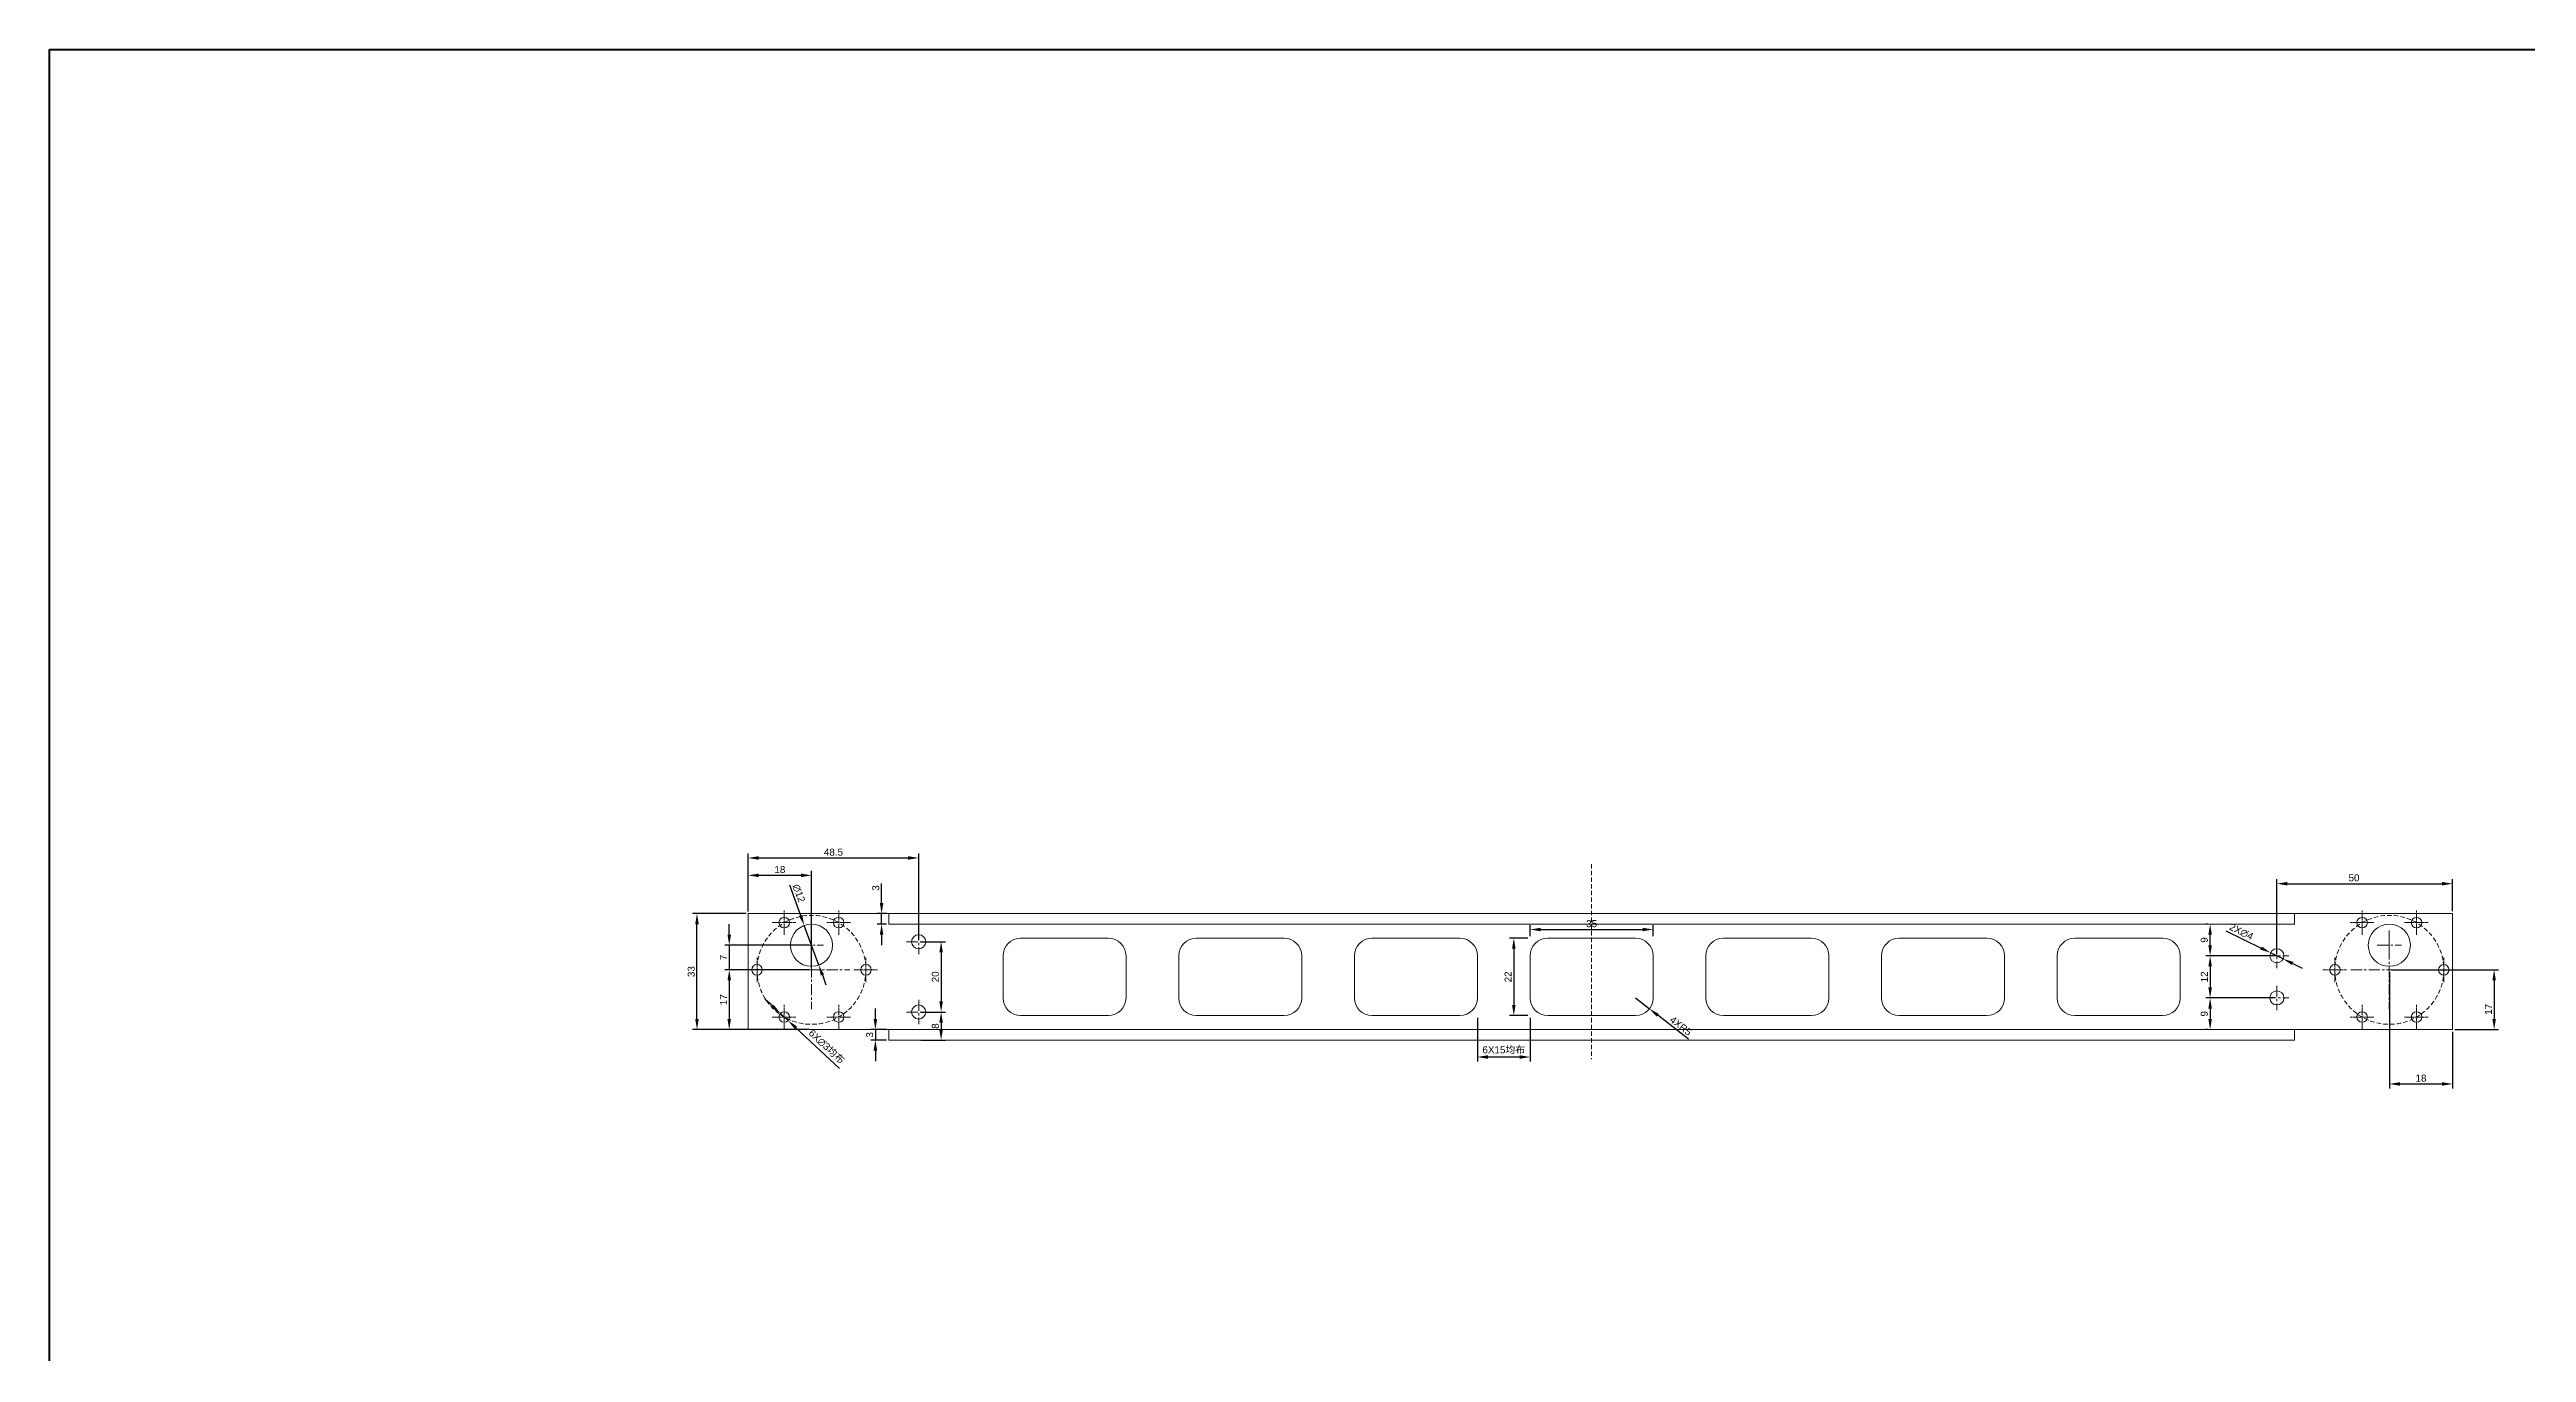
# Model space of a CAD drawing. Header units: millimetres. Extents: x 8228 to 14419, y 2533 to 3289.
# Drawn here: x 8228 to 8933, y 2918 to 3289 of the extents above; entities that cross this region are included whole.
import ezdxf

# ---------------------------------------------------------------- set-up
doc = ezdxf.new("R2010")
doc.units = ezdxf.units.MM
doc.linetypes.add('CENTER', pattern=[50.8, 31.75, -6.35, 6.35, -6.35])
doc.linetypes.add('DASHED', pattern=[19.05, 12.7, -6.35])
for name, color, linetype, lineweight in [('中心线', 1, 'CENTER', 5), ('标注', 3, 'Continuous', 5), ('线框', 7, 'Continuous', 60), ('虚线', 6, 'DASHED', 5)]:
    doc.layers.add(name, color=color, linetype=linetype, lineweight=lineweight)
doc.styles.get("Standard").update_dxf_attribs({"font": 'arial.ttf'})
doc.dimstyles.new('样式0-2', dxfattribs={"dimtxt": 2, "dimasz": 3, "dimexe": 1.25, "dimexo": 0.625, "dimtad": 1, "dimdsep": 46, "dimtxsty": 'Standard', "dimcen": 2.5, "dimazin": 0, "dimtfac": 1, "dimtmove": 0, "dimatfit": 3, "dimfxl": 1, "dimarcsym": 0})

# ---------------------------------------------------------------- blocks, each defined once
blk = doc.blocks.new('*D20')
at = {"layer": 'Defpoints', "color": 0, "ltscale": 0.1, "transparency": 16777216}
for p in [(8412.63, 3042.75), (8427.22, 3042.75), (8427.22, 3009.75)]:
    blk.add_point(p, dxfattribs=at)
at = {"layer": '标注', "color": 0, "lineweight": -2, "ltscale": 0.1, "transparency": 16777216}
for p, q in [((8426.59, 3042.75), (8411.38, 3042.75)), ((8412.63, 3012.75), (8412.63, 3039.75)), ((8426.59, 3009.75), (8411.38, 3009.75))]:
    blk.add_line(p, q, dxfattribs=at)
at = {"layer": '标注', "color": 0, "ltscale": 0.1, "transparency": 16777216}
for points in [[(8412.13, 3039.75), (8413.13, 3039.75), (8412.63, 3042.75)], [(8412.13, 3012.75), (8413.13, 3012.75), (8412.63, 3009.75)]]:
    blk.add_solid(points, dxfattribs=at)
at = {"layer": '标注', "color": 0, "ltscale": 0.1, "transparency": 16777216, "insert": (8410.99, 3026.25), "char_height": 2, "attachment_point": 5, "rotation": 90}
blk.add_mtext('33', dxfattribs=at)
blk = doc.blocks.new('*D21')
at = {"layer": 'Defpoints', "color": 0, "ltscale": 0.1, "transparency": 16777216}
for p in [(8445.22, 3026.75), (8421.81, 3009.75), (8445.22, 3009.75)]:
    blk.add_point(p, dxfattribs=at)
at = {"layer": '标注', "color": 0, "lineweight": -2, "ltscale": 0.1, "transparency": 16777216}
for p, q in [((8444.59, 3026.75), (8420.56, 3026.75)), ((8421.81, 3023.75), (8421.81, 3012.75)), ((8444.59, 3009.75), (8420.56, 3009.75))]:
    blk.add_line(p, q, dxfattribs=at)
at = {"layer": '标注', "color": 0, "ltscale": 0.1, "transparency": 16777216}
for points in [[(8421.31, 3023.75), (8422.31, 3023.75), (8421.81, 3026.75)], [(8421.31, 3012.75), (8422.31, 3012.75), (8421.81, 3009.75)]]:
    blk.add_solid(points, dxfattribs=at)
at = {"layer": '标注', "color": 0, "ltscale": 0.1, "transparency": 16777216, "insert": (8420.18, 3018.25), "char_height": 2, "attachment_point": 5, "rotation": 90}
blk.add_mtext('17', dxfattribs=at)
blk = doc.blocks.new('*D22')
at = {"layer": 'Defpoints', "color": 0, "ltscale": 0.1, "transparency": 16777216}
for p in [(8445.22, 3033.75), (8421.81, 3026.75), (8445.22, 3026.75)]:
    blk.add_point(p, dxfattribs=at)
at = {"layer": '标注', "color": 0, "lineweight": -2, "ltscale": 0.1, "transparency": 16777216}
for p, q in [((8421.81, 3036.75), (8421.81, 3039.75)), ((8444.59, 3033.75), (8420.56, 3033.75)), ((8421.81, 3033.75), (8421.81, 3026.75)), ((8444.59, 3026.75), (8420.56, 3026.75)), ((8421.81, 3023.75), (8421.81, 3020.75))]:
    blk.add_line(p, q, dxfattribs=at)
at = {"layer": '标注', "color": 0, "ltscale": 0.1, "transparency": 16777216}
for points in [[(8421.31, 3036.75), (8422.31, 3036.75), (8421.81, 3033.75)], [(8421.31, 3023.75), (8422.31, 3023.75), (8421.81, 3026.75)]]:
    blk.add_solid(points, dxfattribs=at)
at = {"layer": '标注', "color": 0, "ltscale": 0.1, "transparency": 16777216, "insert": (8420.18, 3030.25), "char_height": 2, "attachment_point": 5, "rotation": 90}
blk.add_mtext('7', dxfattribs=at)
blk = doc.blocks.new('*D23')
at = {"layer": 'Defpoints', "color": 0, "ltscale": 0.1, "transparency": 16777216}
for p in [(8427.22, 3053.64), (8427.22, 3042.75), (8445.22, 3026.75)]:
    blk.add_point(p, dxfattribs=at)
at = {"layer": '标注', "color": 0, "lineweight": -2, "ltscale": 0.1, "transparency": 16777216}
for p, q in [((8427.22, 3043.38), (8427.22, 3054.89)), ((8442.22, 3053.64), (8430.22, 3053.64)), ((8445.22, 3027.38), (8445.22, 3054.89))]:
    blk.add_line(p, q, dxfattribs=at)
at = {"layer": '标注', "color": 0, "ltscale": 0.1, "transparency": 16777216}
for points in [[(8430.22, 3054.14), (8430.22, 3053.14), (8427.22, 3053.64)], [(8442.22, 3054.14), (8442.22, 3053.14), (8445.22, 3053.64)]]:
    blk.add_solid(points, dxfattribs=at)
at = {"layer": '标注', "color": 0, "ltscale": 0.1, "transparency": 16777216, "insert": (8436.22, 3055.28), "char_height": 2, "attachment_point": 5}
blk.add_mtext('18', dxfattribs=at)
blk = doc.blocks.new('*D24')
at = {"layer": 'Defpoints', "color": 0, "ltscale": 0.1, "transparency": 16777216}
for p in [(8649.72, 3035.75), (8645.07, 3013.75), (8649.72, 3013.75)]:
    blk.add_point(p, dxfattribs=at)
at = {"layer": '标注', "color": 0, "lineweight": -2, "ltscale": 0.1, "transparency": 16777216}
for p, q in [((8649.09, 3035.75), (8643.82, 3035.75)), ((8645.07, 3032.75), (8645.07, 3016.75)), ((8649.09, 3013.75), (8643.82, 3013.75))]:
    blk.add_line(p, q, dxfattribs=at)
at = {"layer": '标注', "color": 0, "ltscale": 0.1, "transparency": 16777216}
for points in [[(8644.57, 3032.75), (8645.57, 3032.75), (8645.07, 3035.75)], [(8644.57, 3016.75), (8645.57, 3016.75), (8645.07, 3013.75)]]:
    blk.add_solid(points, dxfattribs=at)
at = {"layer": '标注', "color": 0, "ltscale": 0.1, "transparency": 16777216, "insert": (8643.44, 3024.75), "char_height": 2, "attachment_point": 5, "rotation": 90}
blk.add_mtext('22', dxfattribs=at)
blk = doc.blocks.new('*D25')
at = {"layer": 'Defpoints', "color": 0, "ltscale": 0.1, "transparency": 16777216}
for p in [(8684.72, 3038.23), (8649.72, 3035.75), (8684.72, 3035.75)]:
    blk.add_point(p, dxfattribs=at)
at = {"layer": '标注', "color": 0, "lineweight": -2, "ltscale": 0.1, "transparency": 16777216}
for p, q in [((8649.72, 3036.38), (8649.72, 3039.48)), ((8652.72, 3038.23), (8681.72, 3038.23)), ((8684.72, 3036.38), (8684.72, 3039.48))]:
    blk.add_line(p, q, dxfattribs=at)
at = {"layer": '标注', "color": 0, "ltscale": 0.1, "transparency": 16777216}
for points in [[(8652.72, 3038.73), (8652.72, 3037.73), (8649.72, 3038.23)], [(8681.72, 3038.73), (8681.72, 3037.73), (8684.72, 3038.23)]]:
    blk.add_solid(points, dxfattribs=at)
at = {"layer": '标注', "color": 0, "ltscale": 0.1, "transparency": 16777216, "insert": (8667.22, 3039.88), "char_height": 2, "attachment_point": 5}
blk.add_mtext('35', dxfattribs=at)
blk = doc.blocks.new('*D26')
at = {"layer": 'Defpoints', "color": 0, "ltscale": 0.1, "transparency": 16777216}
for p in [(8679.72, 3018.75), (8683.66, 3015.68)]:
    blk.add_point(p, dxfattribs=at)
at = {"layer": '标注', "color": 0, "lineweight": -2, "ltscale": 0.1, "transparency": 16777216}
for p, q in [((8679.72, 3018.75), (8683.66, 3015.68)), ((8694.77, 3007.01), (8686.02, 3013.83))]:
    blk.add_line(p, q, dxfattribs=at)
at = {"layer": '标注', "color": 0, "ltscale": 0.1, "transparency": 16777216}
blk.add_solid([(8686.33, 3014.23), (8685.71, 3013.44), (8683.66, 3015.68)], dxfattribs=at)
at = {"layer": '标注', "color": 0, "ltscale": 0.1, "transparency": 16777216, "insert": (8692.59, 3010.79), "char_height": 2, "attachment_point": 5, "rotation": 322.02907}
blk.add_mtext('4XR5', dxfattribs=at)
blk = doc.blocks.new('*D27')
at = {"layer": 'Defpoints', "color": 0, "ltscale": 0.1, "transparency": 16777216}
for p in [(8634.72, 3013.75), (8649.72, 3013.75), (8634.72, 3001.95)]:
    blk.add_point(p, dxfattribs=at)
at = {"layer": '标注', "color": 0, "lineweight": -2, "ltscale": 0.1, "transparency": 16777216}
for p, q in [((8634.72, 3013.13), (8634.72, 3000.7)), ((8649.72, 3013.13), (8649.72, 3000.7)), ((8646.72, 3001.95), (8637.72, 3001.95))]:
    blk.add_line(p, q, dxfattribs=at)
at = {"layer": '标注', "color": 0, "ltscale": 0.1, "transparency": 16777216}
for points in [[(8637.72, 3002.45), (8637.72, 3001.45), (8634.72, 3001.95)], [(8646.72, 3002.45), (8646.72, 3001.45), (8649.72, 3001.95)]]:
    blk.add_solid(points, dxfattribs=at)
at = {"layer": '标注', "color": 0, "ltscale": 0.1, "transparency": 16777216, "insert": (8642.22, 3003.89), "char_height": 2, "attachment_point": 5}
blk.add_mtext('6X15{\\fSimSun|b0|i0|c134|p2;均布}', dxfattribs=at)
blk = doc.blocks.new('*D28')
at = {"layer": 'Defpoints', "color": 0, "ltscale": 0.1, "transparency": 16777216}
for p in [(8467.22, 3009.75), (8463.4, 3006.75), (8467.22, 3006.75)]:
    blk.add_point(p, dxfattribs=at)
at = {"layer": '标注', "color": 0, "lineweight": -2, "ltscale": 0.1, "transparency": 16777216}
for p, q in [((8466.59, 3009.75), (8462.15, 3009.75)), ((8463.4, 3012.75), (8463.4, 3015.75)), ((8463.4, 3009.75), (8463.4, 3006.75)), ((8466.59, 3006.75), (8462.15, 3006.75)), ((8463.4, 3003.75), (8463.4, 3000.75))]:
    blk.add_line(p, q, dxfattribs=at)
at = {"layer": '标注', "color": 0, "ltscale": 0.1, "transparency": 16777216}
for points in [[(8462.9, 3012.75), (8463.9, 3012.75), (8463.4, 3009.75)], [(8462.9, 3003.75), (8463.9, 3003.75), (8463.4, 3006.75)]]:
    blk.add_solid(points, dxfattribs=at)
at = {"layer": '标注', "color": 0, "ltscale": 0.1, "transparency": 16777216, "insert": (8461.76, 3008.25), "char_height": 2, "attachment_point": 5, "rotation": 90}
blk.add_mtext('3', dxfattribs=at)
blk = doc.blocks.new('*D29')
at = {"layer": 'Defpoints', "color": 0, "ltscale": 0.1, "transparency": 16777216}
for p in [(8465.17, 3039.75), (8467.22, 3042.75), (8467.22, 3039.75)]:
    blk.add_point(p, dxfattribs=at)
at = {"layer": '标注', "color": 0, "lineweight": -2, "ltscale": 0.1, "transparency": 16777216}
for p, q in [((8465.17, 3045.75), (8465.17, 3051.31)), ((8466.59, 3042.75), (8463.92, 3042.75)), ((8466.59, 3039.75), (8463.92, 3039.75)), ((8465.17, 3039.75), (8465.17, 3042.75)), ((8465.17, 3036.75), (8465.17, 3033.75))]:
    blk.add_line(p, q, dxfattribs=at)
at = {"layer": '标注', "color": 0, "ltscale": 0.1, "transparency": 16777216}
for points in [[(8464.67, 3045.75), (8465.67, 3045.75), (8465.17, 3042.75)], [(8464.67, 3036.75), (8465.67, 3036.75), (8465.17, 3039.75)]]:
    blk.add_solid(points, dxfattribs=at)
at = {"layer": '标注', "color": 0, "ltscale": 0.1, "transparency": 16777216, "insert": (8463.52, 3050.03), "char_height": 2, "attachment_point": 5, "rotation": 90}
blk.add_mtext('3', dxfattribs=at)
blk = doc.blocks.new('*D30')
at = {"layer": 'Defpoints', "color": 0, "ltscale": 0.1, "transparency": 16777216}
for p in [(8475.72, 3014.75), (8475.72, 3006.75), (8482.1, 3006.75)]:
    blk.add_point(p, dxfattribs=at)
at = {"layer": '标注', "color": 0, "lineweight": -2, "ltscale": 0.1, "transparency": 16777216}
for p, q in [((8476.34, 3014.75), (8483.35, 3014.75)), ((8482.1, 3011.75), (8482.1, 3009.75)), ((8476.34, 3006.75), (8483.35, 3006.75))]:
    blk.add_line(p, q, dxfattribs=at)
at = {"layer": '标注', "color": 0, "ltscale": 0.1, "transparency": 16777216}
for points in [[(8481.6, 3011.75), (8482.6, 3011.75), (8482.1, 3014.75)], [(8481.6, 3009.75), (8482.6, 3009.75), (8482.1, 3006.75)]]:
    blk.add_solid(points, dxfattribs=at)
at = {"layer": '标注', "color": 0, "ltscale": 0.1, "transparency": 16777216, "insert": (8480.46, 3010.75), "char_height": 2, "attachment_point": 5, "rotation": 90}
blk.add_mtext('8', dxfattribs=at)
blk = doc.blocks.new('*D31')
at = {"layer": 'Defpoints', "color": 0, "ltscale": 0.1, "transparency": 16777216}
for p in [(8475.72, 3058.59), (8427.22, 3042.75), (8475.72, 3034.75)]:
    blk.add_point(p, dxfattribs=at)
at = {"layer": '标注', "color": 0, "lineweight": -2, "ltscale": 0.1, "transparency": 16777216}
for p, q in [((8427.22, 3043.38), (8427.22, 3059.84)), ((8475.72, 3035.38), (8475.72, 3059.84)), ((8430.22, 3058.59), (8472.72, 3058.59))]:
    blk.add_line(p, q, dxfattribs=at)
at = {"layer": '标注', "color": 0, "ltscale": 0.1, "transparency": 16777216}
for points in [[(8430.22, 3059.09), (8430.22, 3058.09), (8427.22, 3058.59)], [(8472.72, 3059.09), (8472.72, 3058.09), (8475.72, 3058.59)]]:
    blk.add_solid(points, dxfattribs=at)
at = {"layer": '标注', "color": 0, "ltscale": 0.1, "transparency": 16777216, "insert": (8451.47, 3060.23), "char_height": 2, "attachment_point": 5}
blk.add_mtext('48.5', dxfattribs=at)
blk = doc.blocks.new('*D32')
at = {"layer": 'Defpoints', "color": 0, "ltscale": 0.1, "transparency": 16777216}
for p in [(8475.72, 3034.75), (8475.72, 3014.75), (8482.1, 3014.75)]:
    blk.add_point(p, dxfattribs=at)
at = {"layer": '标注', "color": 0, "lineweight": -2, "ltscale": 0.1, "transparency": 16777216}
for p, q in [((8476.34, 3034.75), (8483.35, 3034.75)), ((8482.1, 3031.75), (8482.1, 3017.75)), ((8476.34, 3014.75), (8483.35, 3014.75))]:
    blk.add_line(p, q, dxfattribs=at)
at = {"layer": '标注', "color": 0, "ltscale": 0.1, "transparency": 16777216}
for points in [[(8481.6, 3031.75), (8482.6, 3031.75), (8482.1, 3034.75)], [(8481.6, 3017.75), (8482.6, 3017.75), (8482.1, 3014.75)]]:
    blk.add_solid(points, dxfattribs=at)
at = {"layer": '标注', "color": 0, "ltscale": 0.1, "transparency": 16777216, "insert": (8480.46, 3024.75), "char_height": 2, "attachment_point": 5, "rotation": 90}
blk.add_mtext('20', dxfattribs=at)
blk = doc.blocks.new('*U33')
at = {"layer": '中心线', "ltscale": 0.02}
for p, q in [((-3.42, 0), (3.42, 0)), ((0, 3.5), (0, -3.5))]:
    blk.add_line(p, q, dxfattribs=at)
blk = doc.blocks.new('*U34')
at = {"layer": '虚线', "color": 0, "linetype": 'ByBlock', "lineweight": -2, "transparency": 16777216}
for p in [(17104.68, 6041.51), (17120.18, 6041.51), (17096.93, 6028.09), (17127.93, 6028.09), (17104.68, 6014.66), (17120.18, 6014.66)]:
    blk.add_blockref('*U33', p, dxfattribs=at)
blk = doc.blocks.new('*U35')
at = {"layer": '中心线', "ltscale": 0.02}
for p, q in [((-3.42, 0), (3.42, 0)), ((0, 3.5), (0, -3.5))]:
    blk.add_line(p, q, dxfattribs=at)
blk = doc.blocks.new('*U36')
at = {"layer": '虚线', "color": 0, "linetype": 'ByBlock', "lineweight": -2, "transparency": 16777216}
for p in [(17104.68, 6041.51), (17120.18, 6041.51), (17096.93, 6028.09), (17127.93, 6028.09), (17104.68, 6014.66), (17120.18, 6014.66)]:
    blk.add_blockref('*U35', p, dxfattribs=at)
blk = doc.blocks.new('*D41')
at = {"layer": 'Defpoints', "color": 0, "ltscale": 0.1, "transparency": 16777216}
for p in [(8912.22, 3051.27), (8912.22, 3042.81), (8862.22, 3030.75)]:
    blk.add_point(p, dxfattribs=at)
at = {"layer": '标注', "color": 0, "lineweight": -2, "ltscale": 0.1, "transparency": 16777216}
for p, q in [((8862.22, 3031.38), (8862.22, 3052.52)), ((8912.22, 3043.44), (8912.22, 3052.52)), ((8865.22, 3051.27), (8909.22, 3051.27))]:
    blk.add_line(p, q, dxfattribs=at)
at = {"layer": '标注', "color": 0, "ltscale": 0.1, "transparency": 16777216}
for points in [[(8865.22, 3051.77), (8865.22, 3050.77), (8862.22, 3051.27)], [(8909.22, 3051.77), (8909.22, 3050.77), (8912.22, 3051.27)]]:
    blk.add_solid(points, dxfattribs=at)
at = {"layer": '标注', "color": 0, "ltscale": 0.1, "transparency": 16777216, "insert": (8884.16, 3052.92), "char_height": 2, "attachment_point": 5}
blk.add_mtext('50', dxfattribs=at)
blk = doc.blocks.new('*D43')
at = {"layer": 'Defpoints', "color": 0, "ltscale": 0.1, "transparency": 16777216}
for p in [(8894.22, 3026.75), (8912.22, 3009.75), (8924.04, 3009.75)]:
    blk.add_point(p, dxfattribs=at)
at = {"layer": '标注', "color": 0, "lineweight": -2, "ltscale": 0.1, "transparency": 16777216}
for p, q in [((8894.84, 3026.75), (8925.29, 3026.75)), ((8924.04, 3023.75), (8924.04, 3012.75)), ((8912.84, 3009.75), (8925.29, 3009.75))]:
    blk.add_line(p, q, dxfattribs=at)
at = {"layer": '标注', "color": 0, "ltscale": 0.1, "transparency": 16777216}
for points in [[(8923.54, 3023.75), (8924.54, 3023.75), (8924.04, 3026.75)], [(8923.54, 3012.75), (8924.54, 3012.75), (8924.04, 3009.75)]]:
    blk.add_solid(points, dxfattribs=at)
at = {"layer": '标注', "color": 0, "ltscale": 0.1, "transparency": 16777216, "insert": (8922.41, 3015.51), "char_height": 2, "attachment_point": 5, "rotation": 90}
blk.add_mtext('17', dxfattribs=at)
blk = doc.blocks.new('*D44')
at = {"layer": 'Defpoints', "color": 0, "ltscale": 0.1, "transparency": 16777216}
for p in [(8443.15, 3039.39), (8447.28, 3028.12)]:
    blk.add_point(p, dxfattribs=at)
at = {"layer": '标注', "color": 0, "lineweight": -2, "ltscale": 0.1, "transparency": 16777216}
for p, q in [((8438.94, 3050.91), (8442.12, 3042.21)), ((8447.28, 3028.12), (8443.15, 3039.39)), ((8448.31, 3025.3), (8449.34, 3022.49))]:
    blk.add_line(p, q, dxfattribs=at)
at = {"layer": '标注', "color": 0, "ltscale": 0.1, "transparency": 16777216}
for points in [[(8442.59, 3042.38), (8441.65, 3042.03), (8443.15, 3039.39)], [(8448.78, 3025.47), (8447.84, 3025.13), (8447.28, 3028.12)]]:
    blk.add_solid(points, dxfattribs=at)
at = {"layer": '标注', "color": 0, "ltscale": 0.1, "transparency": 16777216, "insert": (8441.61, 3048.55), "char_height": 2, "attachment_point": 5, "rotation": 290.10363}
blk.add_mtext('∅12', dxfattribs=at)
blk = doc.blocks.new('*D45')
at = {"layer": 'Defpoints', "color": 0, "ltscale": 0.1, "transparency": 16777216}
for p in [(8436.37, 3014.35), (8438.56, 3012.31)]:
    blk.add_point(p, dxfattribs=at)
at = {"layer": '标注', "color": 0, "lineweight": -2, "ltscale": 0.1, "transparency": 16777216}
for p, q in [((8434.17, 3016.39), (8431.97, 3018.43)), ((8436.37, 3014.35), (8438.56, 3012.31)), ((8453.23, 2998.71), (8440.76, 3010.27))]:
    blk.add_line(p, q, dxfattribs=at)
at = {"layer": '标注', "color": 0, "ltscale": 0.1, "transparency": 16777216}
for points in [[(8434.51, 3016.76), (8433.83, 3016.02), (8436.37, 3014.35)], [(8441.1, 3010.64), (8440.42, 3009.9), (8438.56, 3012.31)]]:
    blk.add_solid(points, dxfattribs=at)
at = {"layer": '标注', "color": 0, "ltscale": 0.1, "transparency": 16777216, "insert": (8449.47, 3004.83), "char_height": 2, "attachment_point": 5, "rotation": 317.14604}
blk.add_mtext('6X∅3{\\fSimSun|b0|i0|c134|p2;均布}', dxfattribs=at)
blk = doc.blocks.new('*D51')
at = {"layer": 'Defpoints', "color": 0, "ltscale": 0.1, "transparency": 16777216}
for p in [(8860.42, 3031.63), (8864.01, 3029.88)]:
    blk.add_point(p, dxfattribs=at)
at = {"layer": '标注', "color": 0, "lineweight": -2, "ltscale": 0.1, "transparency": 16777216}
for p, q in [((8847.67, 3037.83), (8857.72, 3032.94)), ((8864.01, 3029.88), (8860.42, 3031.63)), ((8866.71, 3028.56), (8869.41, 3027.25))]:
    blk.add_line(p, q, dxfattribs=at)
at = {"layer": '标注', "color": 0, "ltscale": 0.1, "transparency": 16777216}
for points in [[(8857.94, 3033.39), (8857.5, 3032.49), (8860.42, 3031.63)], [(8866.93, 3029.01), (8866.49, 3028.11), (8864.01, 3029.88)]]:
    blk.add_solid(points, dxfattribs=at)
at = {"layer": '标注', "color": 0, "ltscale": 0.1, "transparency": 16777216, "insert": (8852.09, 3037.58), "char_height": 2, "attachment_point": 5, "rotation": 334.0392}
blk.add_mtext('2X∅4', dxfattribs=at)
blk = doc.blocks.new('*D138')
at = {"layer": 'Defpoints', "color": 0, "transparency": 16777216}
for p in [(8862.22, 3030.75), (8843.22, 3018.75), (8862.22, 3018.75)]:
    blk.add_point(p, dxfattribs=at)
at = {"layer": '标注', "color": 0, "lineweight": -2, "transparency": 16777216}
for p, q in [((8861.59, 3030.75), (8841.97, 3030.75)), ((8843.22, 3027.75), (8843.22, 3021.75)), ((8861.59, 3018.75), (8841.97, 3018.75))]:
    blk.add_line(p, q, dxfattribs=at)
at = {"layer": '标注', "color": 0, "transparency": 16777216}
for points in [[(8842.72, 3027.75), (8843.72, 3027.75), (8843.22, 3030.75)], [(8842.72, 3021.75), (8843.72, 3021.75), (8843.22, 3018.75)]]:
    blk.add_solid(points, dxfattribs=at)
at = {"layer": '标注', "color": 0, "transparency": 16777216, "insert": (8841.59, 3024.75), "char_height": 2, "attachment_point": 5, "rotation": 90}
blk.add_mtext('12', dxfattribs=at)
blk = doc.blocks.new('*D180')
at = {"layer": 'Defpoints', "color": 0, "transparency": 16777216}
for p in [(8862.22, 3018.75), (8843.22, 3009.75), (8843.22, 3009.75)]:
    blk.add_point(p, dxfattribs=at)
at = {"layer": '标注', "color": 0, "lineweight": -2, "transparency": 16777216}
for p, q in [((8861.59, 3018.75), (8841.97, 3018.75)), ((8842.6, 3009.75), (8841.97, 3009.75)), ((8843.22, 3015.75), (8843.22, 3012.75))]:
    blk.add_line(p, q, dxfattribs=at)
at = {"layer": '标注', "color": 0, "transparency": 16777216}
for points in [[(8842.72, 3015.75), (8843.72, 3015.75), (8843.22, 3018.75)], [(8842.72, 3012.75), (8843.72, 3012.75), (8843.22, 3009.75)]]:
    blk.add_solid(points, dxfattribs=at)
at = {"layer": '标注', "color": 0, "transparency": 16777216, "insert": (8841.57, 3014.25), "char_height": 2, "attachment_point": 5, "rotation": 90}
blk.add_mtext('9', dxfattribs=at)
blk = doc.blocks.new('*D181')
at = {"layer": 'Defpoints', "color": 0, "transparency": 16777216}
for p in [(8843.22, 3039.75), (8843.22, 3039.75), (8862.22, 3030.75)]:
    blk.add_point(p, dxfattribs=at)
at = {"layer": '标注', "color": 0, "lineweight": -2, "transparency": 16777216}
for p, q in [((8842.6, 3039.75), (8841.97, 3039.75)), ((8843.22, 3033.75), (8843.22, 3036.75)), ((8861.59, 3030.75), (8841.97, 3030.75))]:
    blk.add_line(p, q, dxfattribs=at)
at = {"layer": '标注', "color": 0, "transparency": 16777216}
for points in [[(8842.72, 3036.75), (8843.72, 3036.75), (8843.22, 3039.75)], [(8842.72, 3033.75), (8843.72, 3033.75), (8843.22, 3030.75)]]:
    blk.add_solid(points, dxfattribs=at)
at = {"layer": '标注', "color": 0, "transparency": 16777216, "insert": (8841.57, 3035.25), "char_height": 2, "attachment_point": 5, "rotation": 90}
blk.add_mtext('9', dxfattribs=at)
blk = doc.blocks.new('*D182')
at = {"layer": 'Defpoints', "color": 0, "transparency": 16777216}
for p in [(8894.22, 3026.75), (8912.22, 3009.75), (8912.22, 2994.28)]:
    blk.add_point(p, dxfattribs=at)
at = {"layer": '标注', "color": 0, "lineweight": -2, "transparency": 16777216}
for p, q in [((8894.22, 3026.13), (8894.22, 2993.03)), ((8912.22, 3009.13), (8912.22, 2993.03)), ((8897.22, 2994.28), (8909.22, 2994.28))]:
    blk.add_line(p, q, dxfattribs=at)
at = {"layer": '标注', "color": 0, "transparency": 16777216}
for points in [[(8897.22, 2994.78), (8897.22, 2993.78), (8894.22, 2994.28)], [(8909.22, 2994.78), (8909.22, 2993.78), (8912.22, 2994.28)]]:
    blk.add_solid(points, dxfattribs=at)
at = {"layer": '标注', "color": 0, "transparency": 16777216, "insert": (8903.22, 2995.92), "char_height": 2, "attachment_point": 5}
blk.add_mtext('18', dxfattribs=at)

msp = doc.modelspace()

# ---------------------------------------------------------------- linework, layer by layer
at = {"linetype": 'Continuous', "lineweight": 15, "ltscale": 0.1}
for p, q in [((8427.215, 3009.754), (8427.215, 3042.754)), ((8427.215, 3042.754), (8466.215, 3042.754)), ((8466.215, 3042.754), (8467.215, 3042.754)), ((8867.215, 3042.754), (8467.215, 3042.754)), ((8467.215, 3042.754), (8467.215, 3039.754)), ((8867.215, 3039.754), (8467.215, 3039.754)), ((8867.215, 3042.754), (8867.215, 3039.754)), ((8867.215, 3042.754), (8868.215, 3042.754)), ((8912.215, 3042.754), (8868.215, 3042.754)), ((8912.215, 3042.754), (8912.215, 3009.754)), ((8529.715, 3035.754), (8504.715, 3035.754)), ((8579.715, 3035.754), (8554.715, 3035.754)), ((8629.715, 3035.754), (8604.715, 3035.754)), ((8679.715, 3035.754), (8654.715, 3035.754)), ((8729.715, 3035.754), (8704.715, 3035.754)), ((8779.715, 3035.754), (8754.715, 3035.754)), ((8829.715, 3035.754), (8804.715, 3035.754)), ((8499.715, 3030.754), (8499.715, 3018.754)), ((8534.715, 3018.754), (8534.715, 3030.754)), ((8549.715, 3030.754), (8549.715, 3018.754)), ((8584.715, 3018.754), (8584.715, 3030.754)), ((8599.715, 3030.754), (8599.715, 3018.754)), ((8634.715, 3018.754), (8634.715, 3030.754)), ((8649.715, 3030.754), (8649.715, 3018.754)), ((8684.715, 3018.754), (8684.715, 3030.754)), ((8699.715, 3030.754), (8699.715, 3018.754)), ((8734.715, 3018.754), (8734.715, 3030.754)), ((8749.715, 3030.754), (8749.715, 3018.754)), ((8784.715, 3018.754), (8784.715, 3030.754)), ((8799.715, 3030.754), (8799.715, 3018.754)), ((8834.715, 3018.754), (8834.715, 3030.754)), ((8427.215, 3009.754), (8467.215, 3009.754)), ((8867.215, 3009.754), (8467.215, 3009.754)), ((8467.215, 3009.754), (8467.215, 3006.754)), ((8504.715, 3013.754), (8529.715, 3013.754)), ((8554.715, 3013.754), (8579.715, 3013.754)), ((8604.715, 3013.754), (8629.715, 3013.754)), ((8654.715, 3013.754), (8679.715, 3013.754)), ((8704.715, 3013.754), (8729.715, 3013.754)), ((8754.715, 3013.754), (8779.715, 3013.754)), ((8804.715, 3013.754), (8829.715, 3013.754)), ((8867.215, 3009.754), (8867.215, 3006.754)), ((8912.215, 3009.754), (8867.215, 3009.754)), ((8867.215, 3006.754), (8467.215, 3006.754))]:
    msp.add_line(p, q, dxfattribs=at)
for centre, radius in [((8437.465, 3040.178), 1.5), ((8445.215, 3033.754), 6), ((8452.965, 3040.178), 1.5), ((8886.465, 3040.178), 1.5), ((8894.215, 3033.754), 6), ((8901.965, 3040.178), 1.5), ((8475.715, 3034.754), 2), ((8862.216, 3030.753), 2), ((8429.715, 3026.754), 1.5), ((8460.715, 3026.754), 1.5), ((8878.715, 3026.754), 1.5), ((8909.715, 3026.754), 1.5), ((8475.715, 3014.754), 2), ((8862.215, 3018.753), 2), ((8437.465, 3013.331), 1.5), ((8452.965, 3013.331), 1.5), ((8886.465, 3013.331), 1.5), ((8901.965, 3013.331), 1.5)]:
    msp.add_circle(centre, radius, dxfattribs=at)
for centre, start, end in [((8504.715, 3030.754), 90, 180), ((8529.715, 3030.754), 0, 90), ((8554.715, 3030.754), 90, 180), ((8579.715, 3030.754), 0, 90), ((8604.715, 3030.754), 90, 180), ((8629.715, 3030.754), 0, 90), ((8654.715, 3030.754), 90, 180), ((8679.715, 3030.754), 0, 90), ((8704.715, 3030.754), 90, 180), ((8729.715, 3030.754), 0, 90), ((8754.715, 3030.754), 90, 180), ((8779.715, 3030.754), 0, 90), ((8804.715, 3030.754), 90, 180), ((8829.715, 3030.754), 0, 90), ((8504.715, 3018.754), 180, 270), ((8529.715, 3018.754), 270, 0), ((8554.715, 3018.754), 180, 270), ((8579.715, 3018.754), 270, 0), ((8604.715, 3018.754), 180, 270), ((8629.715, 3018.754), 270, 0), ((8654.715, 3018.754), 180, 270), ((8679.715, 3018.754), 270, 0), ((8704.715, 3018.754), 180, 270), ((8729.715, 3018.754), 270, 0), ((8754.715, 3018.754), 180, 270), ((8779.715, 3018.754), 270, 0), ((8804.715, 3018.754), 180, 270), ((8829.715, 3018.754), 270, 0)]:
    msp.add_arc(centre, 5, start, end, dxfattribs=at)
at = {"layer": '中心线', "ltscale": 0.1}
for p, q in [((8445.215, 3037.931), (8445.215, 3015.578)), ((8475.715, 3038.252), (8475.715, 3031.257)), ((8894.215, 3037.931), (8894.215, 3015.578)), ((8441.793, 3033.754), (8448.638, 3033.754)), ((8445.215, 3037.252), (8445.215, 3030.257)), ((8472.293, 3034.754), (8479.138, 3034.754)), ((8862.216, 3034.25), (8862.216, 3027.256)), ((8890.793, 3033.754), (8897.638, 3033.754)), ((8894.215, 3037.252), (8894.215, 3030.257)), ((8434.277, 3026.754), (8456.153, 3026.754)), ((8858.794, 3030.753), (8865.639, 3030.753)), ((8883.277, 3026.754), (8905.153, 3026.754)), ((8475.715, 3018.252), (8475.715, 3011.257)), ((8858.793, 3018.753), (8865.638, 3018.753)), ((8862.215, 3022.25), (8862.215, 3015.256)), ((8472.293, 3014.754), (8479.138, 3014.754))]:
    msp.add_line(p, q, dxfattribs=at)
at = {"layer": '线框', "ltscale": 0.1}
for p, q in [((8228.391, 3288.636), (9297.591, 3288.636)), ((8228.391, 2532.636), (8228.391, 3288.636))]:
    msp.add_line(p, q, dxfattribs=at)
at = {"layer": '虚线', "ltscale": 0.1}
msp.add_line((8667.215, 3056.87), (8667.215, 3001.331), dxfattribs=at)
for centre in [(8445.215, 3026.754), (8894.215, 3026.754)]:
    msp.add_circle(centre, 15.5, dxfattribs=at)

# ---------------------------------------------------------------- block references
for name, p in [('*U34', (-8667.215, -3001.331)), ('*U36', (-8218.215, -3001.331))]:
    msp.add_blockref(name, p, dxfattribs=at)

# ---------------------------------------------------------------- dimensions: what is measured, and where the dimension line sits
at = {"layer": '标注', "ltscale": 0.1}
for base, p1, p2, picture, middle in [((8475.715, 3058.585), (8427.215, 3042.754), (8475.715, 3034.754), '*D31', (8451.465, 3058.585)), ((8427.215, 3053.638), (8445.215, 3026.754), (8427.215, 3042.754), '*D23', (8436.215, 3053.638)), ((8912.215, 3051.272), (8862.216, 3030.753), (8912.215, 3042.814), '*D41', (8884.156, 3051.272))]:
    dim = msp.add_linear_dim(base=base, p1=p1, p2=p2, dimstyle='样式0-2', dxfattribs=at)
    dim.commit()
    dim.dimension.update_dxf_attribs({"geometry": picture, "text_midpoint": middle, "dimtype": 160})
dim = msp.add_diameter_dim_2p(p1=(8447.278, 3028.12), p2=(8443.153, 3039.389), dimstyle='样式0-2', dxfattribs=at)
dim.commit()
dim.dimension.update_dxf_attribs({"geometry": '*D44', "text_midpoint": (8441.611, 3048.552)})
for base, p1, p2, picture, middle in [((8465.17, 3039.754), (8467.215, 3042.754), (8467.215, 3039.754), '*D29', (8465.17, 3050.034)), ((8421.809, 3026.754), (8445.215, 3033.754), (8445.215, 3026.754), '*D22', (8421.809, 3030.254)), ((8421.809, 3009.754), (8445.215, 3026.754), (8445.215, 3009.754), '*D21', (8421.809, 3018.254)), ((8924.035, 3009.754), (8894.215, 3026.754), (8912.215, 3009.754), '*D43', (8924.035, 3015.514))]:
    dim = msp.add_linear_dim(base=base, p1=p1, p2=p2, angle=90, dimstyle='样式0-2', dxfattribs=at)
    dim.commit()
    dim.dimension.update_dxf_attribs({"geometry": picture, "text_midpoint": middle, "dimtype": 160})
for base, p1, p2, picture, middle in [((8412.633, 3042.754), (8427.215, 3009.754), (8427.215, 3042.754), '*D20', (8410.986, 3026.254)), ((8482.103, 3014.754), (8475.715, 3034.754), (8475.715, 3014.754), '*D32', (8480.457, 3024.754)), ((8645.068, 3013.754), (8649.715, 3035.754), (8649.715, 3013.754), '*D24', (8643.439, 3024.754)), ((8463.403, 3006.754), (8467.215, 3009.754), (8467.215, 3006.754), '*D28', (8461.756, 3008.254)), ((8482.103, 3006.754), (8475.715, 3014.754), (8475.715, 3006.754), '*D30', (8480.457, 3010.754))]:
    dim = msp.add_linear_dim(base=base, p1=p1, p2=p2, angle=90, dimstyle='样式0-2', dxfattribs=at)
    dim.commit()
    dim.dimension.update_dxf_attribs({"geometry": picture, "text_midpoint": middle})
dim = msp.add_linear_dim(base=(8684.715, 3038.234), p1=(8649.715, 3035.754), p2=(8684.715, 3035.754), dimstyle='样式0-2', dxfattribs=at)
dim.commit()
dim.dimension.update_dxf_attribs({"geometry": '*D25', "text_midpoint": (8667.215, 3039.881)})
at = {"layer": '标注'}
for base, p2, picture, middle in [((8843.22, 3039.754), (8843.22, 3039.754), '*D181', (8843.22, 3035.254)), ((8843.22, 3018.753), (8862.216, 3018.753), '*D138', (8843.22, 3024.753))]:
    dim = msp.add_linear_dim(base=base, p1=(8862.216, 3030.753), p2=p2, angle=90, dimstyle='样式0-2', dxfattribs=at)
    dim.commit()
    dim.dimension.update_dxf_attribs({"geometry": picture, "text_midpoint": middle, "dimtype": 160})
at = {"layer": '标注', "ltscale": 0.1}
dim = msp.add_diameter_dim_2p(p1=(8864.014, 3029.878), p2=(8860.417, 3031.629), text='2X<>', dimstyle='样式0-2', dxfattribs=at)
dim.commit()
dim.dimension.update_dxf_attribs({"geometry": '*D51', "text_midpoint": (8852.091, 3037.575)})
at = {"layer": '标注'}
dim = msp.add_linear_dim(base=(8912.215, 2994.275), p1=(8894.215, 3026.754), p2=(8912.215, 3009.754), dimstyle='样式0-2', dxfattribs=at)
dim.commit()
dim.dimension.update_dxf_attribs({"geometry": '*D182', "text_midpoint": (8903.215, 2995.922)})
at = {"layer": '标注', "ltscale": 0.1}
dim = msp.add_diameter_dim_2p(p1=(8436.366, 3014.351), p2=(8438.565, 3012.311), text='6X<>{\\fSimSun|b0|i0|c134|p2;均布}', dimstyle='样式0-2', dxfattribs=at)
dim.commit()
dim.dimension.update_dxf_attribs({"geometry": '*D45', "text_midpoint": (8448.154, 3003.414), "dimtype": 163})
dim = msp.add_radius_dim(center=(8679.715, 3018.754), mpoint=(8683.657, 3015.678), text='4X<>', dimstyle='样式0-2', dxfattribs=at)
dim.commit()
dim.dimension.update_dxf_attribs({"geometry": '*D26', "text_midpoint": (8692.587, 3010.792)})
at = {"layer": '标注'}
dim = msp.add_linear_dim(base=(8843.22, 3009.754), p1=(8862.215, 3018.753), p2=(8843.22, 3009.754), angle=90, dimstyle='样式0-2', dxfattribs=at)
dim.commit()
dim.dimension.update_dxf_attribs({"geometry": '*D180', "text_midpoint": (8841.574, 3014.254)})
at = {"layer": '标注', "ltscale": 0.1}
dim = msp.add_linear_dim(base=(8634.715, 3001.954), p1=(8649.715, 3013.754), p2=(8634.715, 3013.754), text='6X<>{\\fSimSun|b0|i0|c134|p2;均布}', dimstyle='样式0-2', dxfattribs=at)
dim.commit()
dim.dimension.update_dxf_attribs({"geometry": '*D27', "text_midpoint": (8642.215, 3003.89)})

doc.saveas('drawing.dxf')
